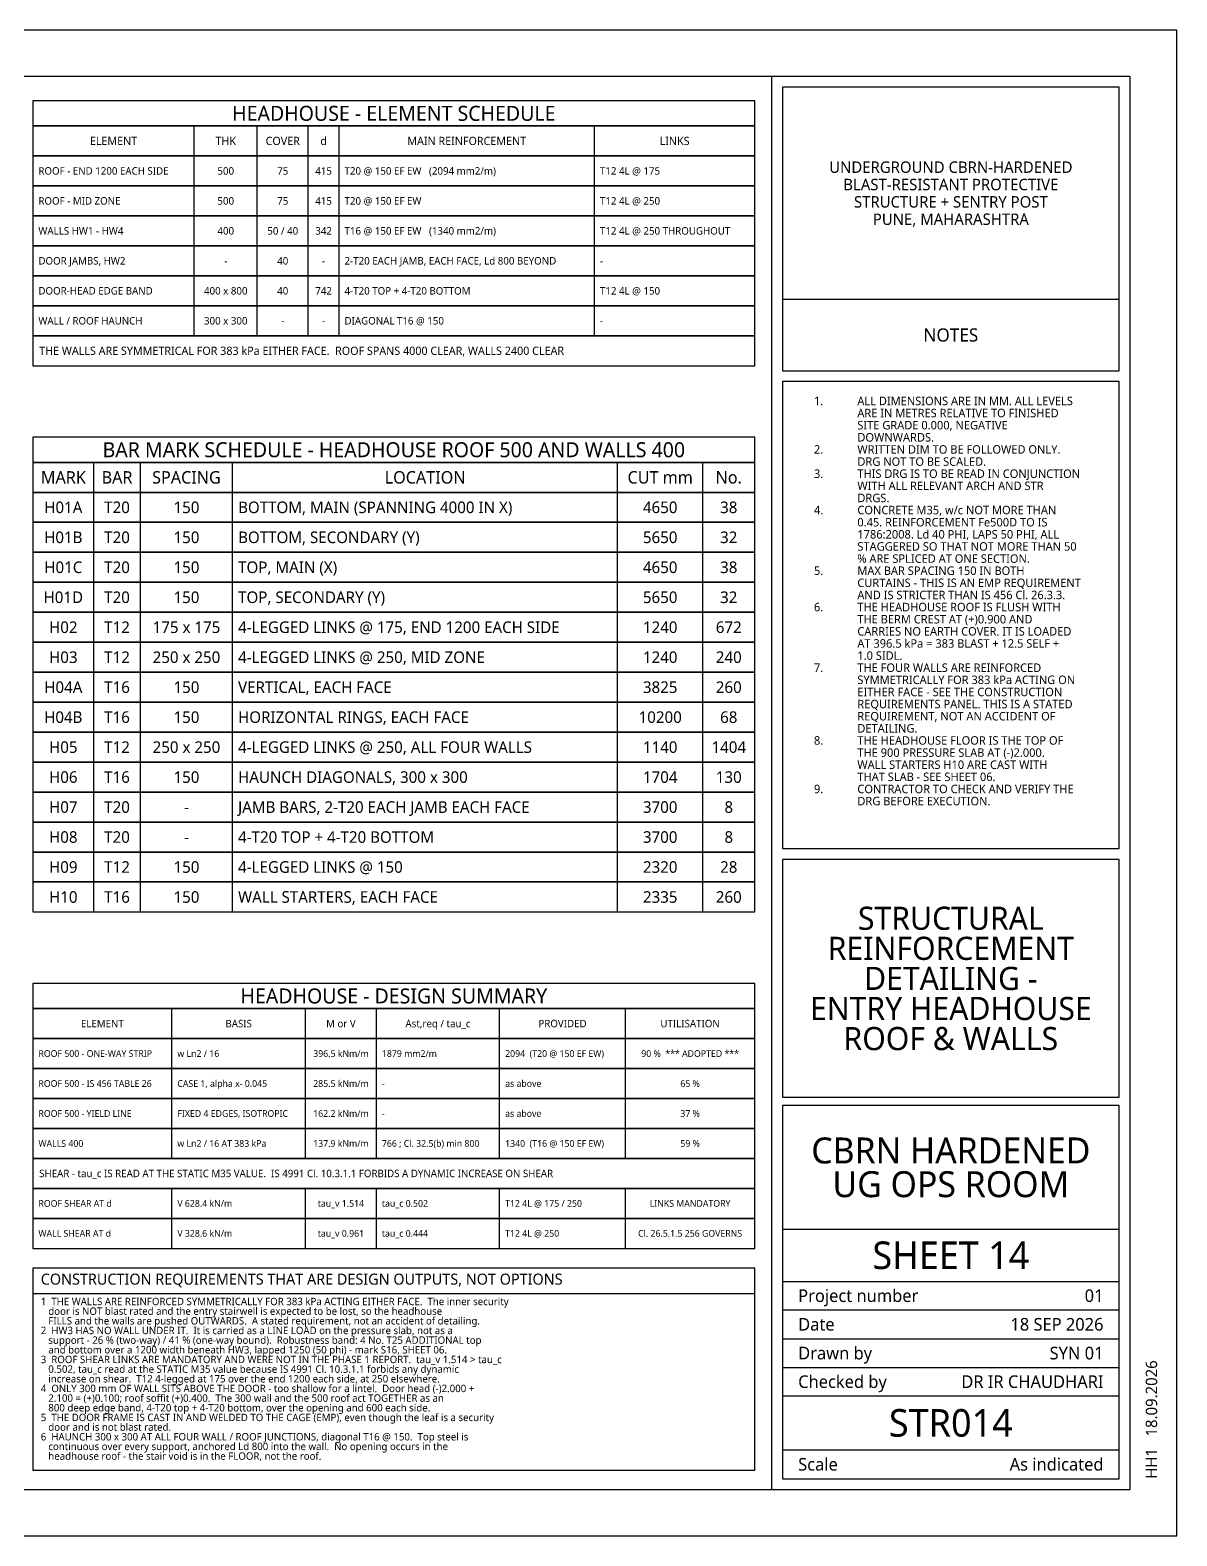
# Model space of a CAD drawing. Header units: millimetres. Extents: x 27 to 567, y 19 to 401.
# Drawn here: x 276.3 to 567, y 19.1 to 400.9 of the extents above; entities that cross this region are included whole.
import ezdxf
from ezdxf.enums import TextEntityAlignment as Align

# ---------------------------------------------------------------- set-up
doc = ezdxf.new("R2010")
doc.units = ezdxf.units.MM
for name, color, linetype in [('S-NOTE', 7, 'Continuous'), ('S-TABLE', 7, 'Continuous'), ('S-TITLE', 7, 'Continuous')]:
    doc.layers.add(name, color=color, linetype=linetype)
doc.styles.add('OpenSans', font='OpenSans-Regular.ttf')

msp = doc.modelspace()

# ---------------------------------------------------------------- linework, layer by layer
at = {"layer": 'S-TABLE'}
for p, q in [((317.898, 369), (317.898, 376.6)), ((333.887, 369), (333.887, 376.6)), ((346.799, 369), (346.799, 376.6)), ((354.601, 369), (354.601, 376.6)), ((419.354, 369), (419.354, 376.6)), ((317.898, 361.4), (317.898, 369)), ((333.887, 361.4), (333.887, 369)), ((346.799, 361.4), (346.799, 369)), ((354.601, 361.4), (354.601, 369)), ((419.354, 361.4), (419.354, 369)), ((317.898, 353.8), (317.898, 361.4)), ((333.887, 353.8), (333.887, 361.4)), ((346.799, 353.8), (346.799, 361.4)), ((354.601, 353.8), (354.601, 361.4)), ((419.354, 353.8), (419.354, 361.4)), ((317.898, 346.2), (317.898, 353.8)), ((333.887, 346.2), (333.887, 353.8)), ((346.799, 346.2), (346.799, 353.8)), ((354.601, 346.2), (354.601, 353.8)), ((419.354, 346.2), (419.354, 353.8)), ((317.898, 338.6), (317.898, 346.2)), ((333.887, 338.6), (333.887, 346.2)), ((346.799, 338.6), (346.799, 346.2)), ((354.601, 338.6), (354.601, 346.2)), ((419.354, 338.6), (419.354, 346.2)), ((317.898, 331), (317.898, 338.6)), ((333.887, 331), (333.887, 338.6)), ((346.799, 331), (346.799, 338.6)), ((354.601, 331), (354.601, 338.6)), ((419.354, 331), (419.354, 338.6)), ((317.898, 323.4), (317.898, 331)), ((333.887, 323.4), (333.887, 331)), ((346.799, 323.4), (346.799, 331)), ((354.601, 323.4), (354.601, 331)), ((419.354, 323.4), (419.354, 331)), ((292.433, 283.7), (292.433, 291.3)), ((304.244, 283.7), (304.244, 291.3)), ((327.62, 283.7), (327.62, 291.3)), ((425.241, 283.7), (425.241, 291.3)), ((446.806, 283.7), (446.806, 291.3)), ((292.433, 276.1), (292.433, 283.7)), ((304.244, 276.1), (304.244, 283.7)), ((327.62, 276.1), (327.62, 283.7)), ((425.241, 276.1), (425.241, 283.7)), ((446.806, 276.1), (446.806, 283.7)), ((292.433, 268.5), (292.433, 276.1)), ((304.244, 268.5), (304.244, 276.1)), ((327.62, 268.5), (327.62, 276.1)), ((425.241, 268.5), (425.241, 276.1)), ((446.806, 268.5), (446.806, 276.1)), ((292.433, 260.9), (292.433, 268.5)), ((304.244, 260.9), (304.244, 268.5)), ((327.62, 260.9), (327.62, 268.5)), ((425.241, 260.9), (425.241, 268.5)), ((446.806, 260.9), (446.806, 268.5)), ((292.433, 253.3), (292.433, 260.9)), ((304.244, 253.3), (304.244, 260.9)), ((327.62, 253.3), (327.62, 260.9)), ((425.241, 253.3), (425.241, 260.9)), ((446.806, 253.3), (446.806, 260.9)), ((292.433, 245.7), (292.433, 253.3)), ((304.244, 245.7), (304.244, 253.3)), ((327.62, 245.7), (327.62, 253.3)), ((425.241, 245.7), (425.241, 253.3)), ((446.806, 245.7), (446.806, 253.3)), ((292.433, 238.1), (292.433, 245.7)), ((304.244, 238.1), (304.244, 245.7)), ((327.62, 238.1), (327.62, 245.7)), ((425.241, 238.1), (425.241, 245.7)), ((446.806, 238.1), (446.806, 245.7)), ((292.433, 230.5), (292.433, 238.1)), ((304.244, 230.5), (304.244, 238.1)), ((327.62, 230.5), (327.62, 238.1)), ((425.241, 230.5), (425.241, 238.1)), ((446.806, 230.5), (446.806, 238.1)), ((292.433, 222.9), (292.433, 230.5)), ((304.244, 222.9), (304.244, 230.5)), ((327.62, 222.9), (327.62, 230.5)), ((425.241, 222.9), (425.241, 230.5)), ((446.806, 222.9), (446.806, 230.5)), ((292.433, 215.3), (292.433, 222.9)), ((304.244, 215.3), (304.244, 222.9)), ((327.62, 215.3), (327.62, 222.9)), ((425.241, 215.3), (425.241, 222.9)), ((446.806, 215.3), (446.806, 222.9)), ((292.433, 207.7), (292.433, 215.3)), ((304.244, 207.7), (304.244, 215.3)), ((327.62, 207.7), (327.62, 215.3)), ((425.241, 207.7), (425.241, 215.3)), ((446.806, 207.7), (446.806, 215.3)), ((292.433, 200.1), (292.433, 207.7)), ((304.244, 200.1), (304.244, 207.7)), ((327.62, 200.1), (327.62, 207.7)), ((425.241, 200.1), (425.241, 207.7)), ((446.806, 200.1), (446.806, 207.7)), ((292.433, 192.5), (292.433, 200.1)), ((304.244, 192.5), (304.244, 200.1)), ((327.62, 192.5), (327.62, 200.1)), ((425.241, 192.5), (425.241, 200.1)), ((446.806, 192.5), (446.806, 200.1)), ((292.433, 184.9), (292.433, 192.5)), ((304.244, 184.9), (304.244, 192.5)), ((327.62, 184.9), (327.62, 192.5)), ((425.241, 184.9), (425.241, 192.5)), ((446.806, 184.9), (446.806, 192.5)), ((292.433, 177.3), (292.433, 184.9)), ((304.244, 177.3), (304.244, 184.9)), ((327.62, 177.3), (327.62, 184.9)), ((425.241, 177.3), (425.241, 184.9)), ((446.806, 177.3), (446.806, 184.9)), ((312.225, 145.2), (312.225, 152.8)), ((346.099, 145.2), (346.099, 152.8)), ((364.071, 145.2), (364.071, 152.8)), ((395.306, 145.2), (395.306, 152.8)), ((427.2, 145.2), (427.2, 152.8)), ((312.225, 137.6), (312.225, 145.2)), ((346.099, 137.6), (346.099, 145.2)), ((364.071, 137.6), (364.071, 145.2)), ((395.306, 137.6), (395.306, 145.2)), ((427.2, 137.6), (427.2, 145.2)), ((312.225, 130), (312.225, 137.6)), ((346.099, 130), (346.099, 137.6)), ((364.071, 130), (364.071, 137.6)), ((395.306, 130), (395.306, 137.6)), ((427.2, 130), (427.2, 137.6)), ((312.225, 122.4), (312.225, 130)), ((346.099, 122.4), (346.099, 130)), ((364.071, 122.4), (364.071, 130)), ((395.306, 122.4), (395.306, 130)), ((427.2, 122.4), (427.2, 130)), ((312.225, 114.8), (312.225, 122.4)), ((346.099, 114.8), (346.099, 122.4)), ((364.071, 114.8), (364.071, 122.4)), ((395.306, 114.8), (395.306, 122.4)), ((427.2, 114.8), (427.2, 122.4)), ((312.225, 99.6), (312.225, 107.2)), ((346.099, 99.6), (346.099, 107.2)), ((364.071, 99.6), (364.071, 107.2)), ((395.306, 99.6), (395.306, 107.2)), ((427.2, 99.6), (427.2, 107.2)), ((312.225, 92), (312.225, 99.6)), ((346.099, 92), (346.099, 99.6)), ((364.071, 92), (364.071, 99.6)), ((395.306, 92), (395.306, 99.6)), ((427.2, 92), (427.2, 99.6)), ((277, 80.6), (460, 80.6))]:
    msp.add_line(p, q, dxfattribs=at)
for points in [[(277, 376.6), (460, 376.6), (460, 383), (277, 383)], [(277, 369), (460, 369), (460, 376.6), (277, 376.6)], [(277, 361.4), (460, 361.4), (460, 369), (277, 369)], [(277, 353.8), (460, 353.8), (460, 361.4), (277, 361.4)], [(277, 346.2), (460, 346.2), (460, 353.8), (277, 353.8)], [(277, 338.6), (460, 338.6), (460, 346.2), (277, 346.2)], [(277, 331), (460, 331), (460, 338.6), (277, 338.6)], [(277, 323.4), (460, 323.4), (460, 331), (277, 331)], [(277, 315.8), (460, 315.8), (460, 323.4), (277, 323.4)], [(277, 291.3), (460, 291.3), (460, 297.7), (277, 297.7)], [(277, 283.7), (460, 283.7), (460, 291.3), (277, 291.3)], [(277, 276.1), (460, 276.1), (460, 283.7), (277, 283.7)], [(277, 268.5), (460, 268.5), (460, 276.1), (277, 276.1)], [(277, 260.9), (460, 260.9), (460, 268.5), (277, 268.5)], [(277, 253.3), (460, 253.3), (460, 260.9), (277, 260.9)], [(277, 245.7), (460, 245.7), (460, 253.3), (277, 253.3)], [(277, 238.1), (460, 238.1), (460, 245.7), (277, 245.7)], [(277, 230.5), (460, 230.5), (460, 238.1), (277, 238.1)], [(277, 222.9), (460, 222.9), (460, 230.5), (277, 230.5)], [(277, 215.3), (460, 215.3), (460, 222.9), (277, 222.9)], [(277, 207.7), (460, 207.7), (460, 215.3), (277, 215.3)], [(277, 200.1), (460, 200.1), (460, 207.7), (277, 207.7)], [(277, 192.5), (460, 192.5), (460, 200.1), (277, 200.1)], [(277, 184.9), (460, 184.9), (460, 192.5), (277, 192.5)], [(277, 177.3), (460, 177.3), (460, 184.9), (277, 184.9)], [(277, 152.8), (460, 152.8), (460, 159.2), (277, 159.2)], [(277, 145.2), (460, 145.2), (460, 152.8), (277, 152.8)], [(277, 137.6), (460, 137.6), (460, 145.2), (277, 145.2)], [(277, 130), (460, 130), (460, 137.6), (277, 137.6)], [(277, 122.4), (460, 122.4), (460, 130), (277, 130)], [(277, 114.8), (460, 114.8), (460, 122.4), (277, 122.4)], [(277, 107.2), (460, 107.2), (460, 114.8), (277, 114.8)], [(277, 99.6), (460, 99.6), (460, 107.2), (277, 107.2)], [(277, 92), (460, 92), (460, 99.6), (277, 99.6)], [(277, 35.75), (460, 35.75), (460, 87), (277, 87)]]:
    msp.add_lwpolyline(points, close=True, dxfattribs=at)
at = {"layer": 'S-TITLE'}
for p, q in [((464.3, 30.9), (464.3, 389.1)), ((467, 332.7), (552.4, 332.7)), ((467, 96.9), (552.4, 96.9)), ((467, 83.6), (552.4, 83.6)), ((467, 76.4), (552.4, 76.4)), ((467, 69.1), (552.4, 69.1)), ((467, 61.8), (552.4, 61.8)), ((467, 54.6), (552.4, 54.6)), ((467, 40.9), (552.4, 40.9))]:
    msp.add_line(p, q, dxfattribs=at)
for points in [[(27, 19.1), (567, 19.1), (567, 400.9), (27, 400.9)], [(38.8, 30.9), (555.2, 30.9), (555.2, 389.1), (38.8, 389.1)], [(467, 314.5), (552.4, 314.5), (552.4, 386.4), (467, 386.4)], [(467, 193.4), (552.4, 193.4), (552.4, 311.8), (467, 311.8)], [(467, 130.3), (552.4, 130.3), (552.4, 190.6), (467, 190.6)], [(467, 33.6), (552.4, 33.6), (552.4, 128.2), (467, 128.2)]]:
    msp.add_lwpolyline(points, close=True, dxfattribs=at)

# ---------------------------------------------------------------- texts
at = {"layer": 'S-NOTE', "style": 'OpenSans'}
for s, height, p in [('1.', 2.15, (475, 305.8)), ('ALL DIMENSIONS ARE IN MM. ALL LEVELS', 2.15, (486, 305.8)), ('ARE IN METRES RELATIVE TO FINISHED', 2.15, (486, 302.726)), ('SITE GRADE 0.000, NEGATIVE', 2.15, (486, 299.651)), ('DOWNWARDS.', 2.15, (486, 296.577)), ('2.', 2.15, (475, 293.502)), ('WRITTEN DIM TO BE FOLLOWED ONLY.', 2.15, (486, 293.502)), ('DRG NOT TO BE SCALED.', 2.15, (486, 290.428)), ('3.', 2.15, (475, 287.353)), ('THIS DRG IS TO BE READ IN CONJUNCTION', 2.15, (486, 287.353)), ('WITH ALL RELEVANT ARCH AND STR', 2.15, (486, 284.279)), ('DRGS.', 2.15, (486, 281.204)), ('4.', 2.15, (475, 278.13)), ('CONCRETE M35, w/c NOT MORE THAN', 2.15, (486, 278.13)), ('0.45. REINFORCEMENT Fe500D TO IS', 2.15, (486, 275.055)), ('STAGGERED SO THAT NOT MORE THAN 50', 2.15, (486, 268.906)), ('1786:2008. Ld 40 PHI, LAPS 50 PHI, ALL', 2.15, (486, 271.981)), ('% ARE SPLICED AT ONE SECTION.', 2.15, (486, 265.832)), ('5.', 2.15, (475, 262.757)), ('MAX BAR SPACING 150 IN BOTH', 2.15, (486, 262.757)), ('CURTAINS - THIS IS AN EMP REQUIREMENT', 2.15, (486, 259.683)), ('AND IS STRICTER THAN IS 456 Cl. 26.3.3.', 2.15, (486, 256.608)), ('6.', 2.15, (475, 253.534)), ('THE HEADHOUSE ROOF IS FLUSH WITH', 2.15, (486, 253.534)), ('THE BERM CREST AT (+)0.900 AND', 2.15, (486, 250.459)), ('CARRIES NO EARTH COVER. IT IS LOADED', 2.15, (486, 247.385)), ('AT 396.5 kPa = 383 BLAST + 12.5 SELF +', 2.15, (486, 244.31)), ('1.0 SIDL.', 2.15, (486, 241.236)), ('7.', 2.15, (475, 238.161)), ('THE FOUR WALLS ARE REINFORCED', 2.15, (486, 238.161)), ('SYMMETRICALLY FOR 383 kPa ACTING ON', 2.15, (486, 235.087)), ('EITHER FACE - SEE THE CONSTRUCTION', 2.15, (486, 232.012)), ('REQUIREMENTS PANEL. THIS IS A STATED', 2.15, (486, 228.938)), ('REQUIREMENT, NOT AN ACCIDENT OF', 2.15, (486, 225.863)), ('8.', 2.15, (475, 219.714)), ('THE HEADHOUSE FLOOR IS THE TOP OF', 2.15, (486, 219.714)), ('DETAILING.', 2.15, (486, 222.788)), ('THE 900 PRESSURE SLAB AT (-)2.000.', 2.15, (486, 216.639)), ('WALL STARTERS H10 ARE CAST WITH', 2.15, (486, 213.565)), ('THAT SLAB - SEE SHEET 06.', 2.15, (486, 210.49)), ('9.', 2.15, (475, 207.416)), ('CONTRACTOR TO CHECK AND VERIFY THE', 2.15, (486, 207.416)), ('DRG BEFORE EXECUTION.', 2.15, (486, 204.341)), ('1  THE WALLS ARE REINFORCED SYMMETRICALLY FOR 383 kPa ACTING EITHER FACE.  The inner security', 1.88, (279, 77.6)), ('   door is NOT blast rated and the entry stairwell is expected to be lost, so the headhouse', 1.88, (279, 75.15)), ('   FILLS and the walls are pushed OUTWARDS.  A stated requirement, not an accident of detailing.', 1.88, (279, 72.7)), ('2  HW3 HAS NO WALL UNDER IT.  It is carried as a LINE LOAD on the pressure slab, not as a', 1.88, (279, 70.25)), ('   support - 26 % (two-way) / 41 % (one-way bound).  Robustness band: 4 No. T25 ADDITIONAL top', 1.88, (279, 67.8)), ('   and bottom over a 1200 width beneath HW3, lapped 1250 (50 phi) - mark S16, SHEET 06.', 1.88, (279, 65.35)), ('3  ROOF SHEAR LINKS ARE MANDATORY AND WERE NOT IN THE PHASE 1 REPORT.  tau_v 1.514 > tau_c', 1.88, (279, 62.9)), ('   0.502, tau_c read at the STATIC M35 value because IS 4991 Cl. 10.3.1.1 forbids any dynamic', 1.88, (279, 60.45)), ('4  ONLY 300 mm OF WALL SITS ABOVE THE DOOR - too shallow for a lintel.  Door head (-)2.000 +', 1.88, (279, 55.55)), ('   increase on shear.  T12 4-legged at 175 over the end 1200 each side, at 250 elsewhere.', 1.88, (279, 58)), ('   2.100 = (+)0.100; roof soffit (+)0.400.  The 300 wall and the 500 roof act TOGETHER as an', 1.88, (279, 53.1)), ('5  THE DOOR FRAME IS CAST IN AND WELDED TO THE CAGE (EMP), even though the leaf is a security', 1.88, (279, 48.2)), ('   800 deep edge band, 4-T20 top + 4-T20 bottom, over the opening and 600 each side.', 1.88, (279, 50.65)), ('   door and is not blast rated.', 1.88, (279, 45.75)), ('6  HAUNCH 300 x 300 AT ALL FOUR WALL / ROOF JUNCTIONS, diagonal T16 @ 150.  Top steel is', 1.88, (279, 43.3)), ('   continuous over every support, anchored Ld 800 into the wall.  No opening occurs in the', 1.88, (279, 40.85)), ('   headhouse roof - the stair void is in the FLOOR, not the roof.', 1.88, (279, 38.4))]:
    msp.add_text(s, height=height, dxfattribs=at).set_placement(p)
at = {"layer": 'S-TABLE', "style": 'OpenSans'}
for s, height, p in [('HEADHOUSE - ELEMENT SCHEDULE', 3.8, (368.5, 379.8)), ('ELEMENT', 2.09, (297.449, 372.8)), ('THK', 2.09, (325.893, 372.8)), ('COVER', 2.09, (340.343, 372.8)), ('d', 2.09, (350.7, 372.8)), ('MAIN REINFORCEMENT', 2.09, (386.977, 372.8)), ('LINKS', 2.09, (439.677, 372.8)), ('500', 1.89, (325.893, 365.2)), ('75', 1.89, (340.343, 365.2)), ('415', 1.89, (350.7, 365.2)), ('500', 1.89, (325.893, 357.6)), ('75', 1.89, (340.343, 357.6)), ('415', 1.89, (350.7, 357.6)), ('400', 1.89, (325.893, 350)), ('50 / 40', 1.89, (340.343, 350)), ('342', 1.89, (350.7, 350)), ('-', 1.89, (325.893, 342.4)), ('40', 1.89, (340.343, 342.4)), ('-', 1.89, (350.7, 342.4)), ('400 x 800', 1.89, (325.893, 334.8)), ('40', 1.89, (340.343, 334.8)), ('742', 1.89, (350.7, 334.8)), ('300 x 300', 1.89, (325.893, 327.2)), ('-', 1.89, (340.343, 327.2)), ('-', 1.89, (350.7, 327.2)), ('BAR MARK SCHEDULE - HEADHOUSE ROOF 500 AND WALLS 400', 3.8, (368.5, 294.5)), ('MARK', 3.14, (284.716, 287.5)), ('BAR', 3.14, (298.338, 287.5)), ('SPACING', 3.14, (315.932, 287.5)), ('LOCATION', 3.14, (376.431, 287.5)), ('CUT mm', 3.14, (436.024, 287.5)), ('No.', 3.14, (453.403, 287.5)), ('H01A', 2.94, (284.716, 279.9)), ('T20', 2.94, (298.338, 279.9)), ('150', 2.94, (315.932, 279.9)), ('4650', 2.94, (436.024, 279.9)), ('38', 2.94, (453.403, 279.9)), ('H01B', 2.94, (284.716, 272.3)), ('T20', 2.94, (298.338, 272.3)), ('150', 2.94, (315.932, 272.3)), ('5650', 2.94, (436.024, 272.3)), ('32', 2.94, (453.403, 272.3)), ('H01C', 2.94, (284.716, 264.7)), ('T20', 2.94, (298.338, 264.7)), ('150', 2.94, (315.932, 264.7)), ('4650', 2.94, (436.024, 264.7)), ('38', 2.94, (453.403, 264.7)), ('H01D', 2.94, (284.716, 257.1)), ('T20', 2.94, (298.338, 257.1)), ('150', 2.94, (315.932, 257.1)), ('5650', 2.94, (436.024, 257.1)), ('32', 2.94, (453.403, 257.1)), ('H02', 2.94, (284.716, 249.5)), ('T12', 2.94, (298.338, 249.5)), ('175 x 175', 2.94, (315.932, 249.5)), ('1240', 2.94, (436.024, 249.5)), ('672', 2.94, (453.403, 249.5)), ('H03', 2.94, (284.716, 241.9)), ('T12', 2.94, (298.338, 241.9)), ('250 x 250', 2.94, (315.932, 241.9)), ('1240', 2.94, (436.024, 241.9)), ('240', 2.94, (453.403, 241.9)), ('H04A', 2.94, (284.716, 234.3)), ('T16', 2.94, (298.338, 234.3)), ('150', 2.94, (315.932, 234.3)), ('3825', 2.94, (436.024, 234.3)), ('260', 2.94, (453.403, 234.3)), ('H04B', 2.94, (284.716, 226.7)), ('T16', 2.94, (298.338, 226.7)), ('150', 2.94, (315.932, 226.7)), ('10200', 2.94, (436.024, 226.7)), ('68', 2.94, (453.403, 226.7)), ('H05', 2.94, (284.716, 219.1)), ('T12', 2.94, (298.338, 219.1)), ('250 x 250', 2.94, (315.932, 219.1)), ('1140', 2.94, (436.024, 219.1)), ('1404', 2.94, (453.403, 219.1)), ('H06', 2.94, (284.716, 211.5)), ('T16', 2.94, (298.338, 211.5)), ('150', 2.94, (315.932, 211.5)), ('1704', 2.94, (436.024, 211.5)), ('130', 2.94, (453.403, 211.5)), ('H07', 2.94, (284.716, 203.9)), ('T20', 2.94, (298.338, 203.9)), ('-', 2.94, (315.932, 203.9)), ('3700', 2.94, (436.024, 203.9)), ('8', 2.94, (453.403, 203.9)), ('H08', 2.94, (284.716, 196.3)), ('T20', 2.94, (298.338, 196.3)), ('-', 2.94, (315.932, 196.3)), ('3700', 2.94, (436.024, 196.3)), ('8', 2.94, (453.403, 196.3)), ('H09', 2.94, (284.716, 188.7)), ('T12', 2.94, (298.338, 188.7)), ('150', 2.94, (315.932, 188.7)), ('2320', 2.94, (436.024, 188.7)), ('28', 2.94, (453.403, 188.7)), ('H10', 2.94, (284.716, 181.1)), ('T16', 2.94, (298.338, 181.1)), ('150', 2.94, (315.932, 181.1)), ('2335', 2.94, (436.024, 181.1)), ('260', 2.94, (453.403, 181.1)), ('HEADHOUSE - DESIGN SUMMARY', 3.8, (368.5, 156)), ('ELEMENT', 1.89, (294.612, 149)), ('BASIS', 1.89, (329.162, 149)), ('M or V', 1.89, (355.085, 149)), ('Ast,req / tau_c', 1.89, (379.688, 149)), ('PROVIDED', 1.89, (411.253, 149)), ('UTILISATION', 1.89, (443.6, 149)), ('396.5 kNm/m', 1.7, (355.085, 141.4)), ('90 %  *** ADOPTED ***', 1.7, (443.6, 141.4)), ('285.5 kNm/m', 1.7, (355.085, 133.8)), ('65 %', 1.7, (443.6, 133.8)), ('162.2 kNm/m', 1.7, (355.085, 126.2)), ('37 %', 1.7, (443.6, 126.2)), ('137.9 kNm/m', 1.7, (355.085, 118.6)), ('59 %', 1.7, (443.6, 118.6)), ('tau_v 1.514', 1.7, (355.085, 103.4)), ('LINKS MANDATORY', 1.7, (443.6, 103.4)), ('tau_v 0.961', 1.7, (355.085, 95.8)), ('Cl. 26.5.1.5 256 GOVERNS', 1.7, (443.6, 95.8))]:
    msp.add_text(s, height=height, dxfattribs=at).set_placement(p, align=Align.MIDDLE_CENTER)
for s, height, p in [('ROOF - END 1200 EACH SIDE', 1.89, (278.4, 365.2)), ('T20 @ 150 EF EW   (2094 mm2/m)', 1.89, (356.001, 365.2)), ('T12 4L @ 175', 1.89, (420.754, 365.2)), ('ROOF - MID ZONE', 1.89, (278.4, 357.6)), ('T20 @ 150 EF EW', 1.89, (356.001, 357.6)), ('T12 4L @ 250', 1.89, (420.754, 357.6)), ('WALLS HW1 - HW4', 1.89, (278.4, 350)), ('T16 @ 150 EF EW   (1340 mm2/m)', 1.89, (356.001, 350)), ('T12 4L @ 250 THROUGHOUT', 1.89, (420.754, 350)), ('DOOR JAMBS, HW2', 1.89, (278.4, 342.4)), ('2-T20 EACH JAMB, EACH FACE, Ld 800 BEYOND', 1.89, (356.001, 342.4)), ('-', 1.89, (420.754, 342.4)), ('DOOR-HEAD EDGE BAND', 1.89, (278.4, 334.8)), ('4-T20 TOP + 4-T20 BOTTOM', 1.89, (356.001, 334.8)), ('T12 4L @ 150', 1.89, (420.754, 334.8)), ('WALL / ROOF HAUNCH', 1.89, (278.4, 327.2)), ('DIAGONAL T16 @ 150', 1.89, (356.001, 327.2)), ('-', 1.89, (420.754, 327.2)), ('THE WALLS ARE SYMMETRICAL FOR 383 kPa EITHER FACE.  ROOF SPANS 4000 CLEAR, WALLS 2400 CLEAR', 2.09, (278.6, 319.6)), ('BOTTOM, MAIN (SPANNING 4000 IN X)', 2.94, (329.02, 279.9)), ('BOTTOM, SECONDARY (Y)', 2.94, (329.02, 272.3)), ('TOP, MAIN (X)', 2.94, (329.02, 264.7)), ('TOP, SECONDARY (Y)', 2.94, (329.02, 257.1)), ('4-LEGGED LINKS @ 175, END 1200 EACH SIDE', 2.94, (329.02, 249.5)), ('4-LEGGED LINKS @ 250, MID ZONE', 2.94, (329.02, 241.9)), ('VERTICAL, EACH FACE', 2.94, (329.02, 234.3)), ('HORIZONTAL RINGS, EACH FACE', 2.94, (329.02, 226.7)), ('4-LEGGED LINKS @ 250, ALL FOUR WALLS', 2.94, (329.02, 219.1)), ('HAUNCH DIAGONALS, 300 x 300', 2.94, (329.02, 211.5)), ('JAMB BARS, 2-T20 EACH JAMB EACH FACE', 2.94, (329.02, 203.9)), ('4-T20 TOP + 4-T20 BOTTOM', 2.94, (329.02, 196.3)), ('4-LEGGED LINKS @ 150', 2.94, (329.02, 188.7)), ('WALL STARTERS, EACH FACE', 2.94, (329.02, 181.1)), ('ROOF 500 - ONE-WAY STRIP', 1.7, (278.4, 141.4)), ('w Ln2 / 16', 1.7, (313.625, 141.4)), ('1879 mm2/m', 1.7, (365.471, 141.4)), ('2094  (T20 @ 150 EF EW)', 1.7, (396.706, 141.4)), ('ROOF 500 - IS 456 TABLE 26', 1.7, (278.4, 133.8)), ('CASE 1, alpha x- 0.045', 1.7, (313.625, 133.8)), ('-', 1.7, (365.471, 133.8)), ('as above', 1.7, (396.706, 133.8)), ('ROOF 500 - YIELD LINE', 1.7, (278.4, 126.2)), ('FIXED 4 EDGES, ISOTROPIC', 1.7, (313.625, 126.2)), ('-', 1.7, (365.471, 126.2)), ('as above', 1.7, (396.706, 126.2)), ('WALLS 400', 1.7, (278.4, 118.6)), ('w Ln2 / 16 AT 383 kPa', 1.7, (313.625, 118.6)), ('766 ; Cl. 32.5(b) min 800', 1.7, (365.471, 118.6)), ('1340  (T16 @ 150 EF EW)', 1.7, (396.706, 118.6)), ('SHEAR - tau_c IS READ AT THE STATIC M35 VALUE.  IS 4991 Cl. 10.3.1.1 FORBIDS A DYNAMIC INCREASE ON SHEAR', 1.89, (278.6, 111)), ('ROOF SHEAR AT d', 1.7, (278.4, 103.4)), ('V 628.4 kN/m', 1.7, (313.625, 103.4)), ('tau_c 0.502', 1.7, (365.471, 103.4)), ('T12 4L @ 175 / 250', 1.7, (396.706, 103.4)), ('WALL SHEAR AT d', 1.7, (278.4, 95.8)), ('V 328.6 kN/m', 1.7, (313.625, 95.8)), ('tau_c 0.444', 1.7, (365.471, 95.8)), ('T12 4L @ 250', 1.7, (396.706, 95.8))]:
    msp.add_text(s, height=height, dxfattribs=at).set_placement(p, align=Align.MIDDLE_LEFT)
at = {"layer": 'S-TITLE', "style": 'OpenSans'}
for s, height, p in [('UNDERGROUND CBRN-HARDENED', 2.9, (509.7, 366.15)), ('BLAST-RESISTANT PROTECTIVE', 2.9, (509.7, 361.75)), ('STRUCTURE + SENTRY POST', 2.9, (509.7, 357.35)), ('PUNE, MAHARASHTRA', 2.9, (509.7, 352.95)), ('NOTES', 3.335, (509.7, 323.6)), ('STRUCTURAL', 5.8672, (509.7, 175.705)), ('REINFORCEMENT', 5.86721, (509.7, 168.077)), ('DETAILING -', 5.86721, (509.7, 160.45)), ('ENTRY HEADHOUSE', 5.86721, (509.7, 152.823)), ('ROOF & WALLS', 5.86721, (509.7, 145.195)), ('CBRN HARDENED', 6.58, (509.7, 116.827)), ('UG OPS ROOM', 6.58, (509.7, 108.273)), ('SHEET 14', 7, (509.7, 90.25)), ('STR014', 7, (509.7, 47.75))]:
    msp.add_text(s, height=height, dxfattribs=at).set_placement(p, align=Align.MIDDLE_CENTER)
msp.add_text('CONSTRUCTION REQUIREMENTS THAT ARE DESIGN OUTPUTS, NOT OPTIONS', height=2.8, dxfattribs=at).set_placement((279, 82.8))
for s, p in [('Project number', (471, 80)), ('Date', (471, 72.75)), ('Drawn by', (471, 65.45)), ('Checked by', (471, 58.2)), ('Scale', (471, 37.25))]:
    msp.add_text(s, height=3.2, dxfattribs=at).set_placement(p, align=Align.MIDDLE_LEFT)
for s, p in [('01', (548.4, 80)), ('18 SEP 2026', (548.4, 72.75)), ('SYN 01', (548.4, 65.45)), ('DR IR CHAUDHARI', (548.4, 58.2)), ('As indicated', (548.4, 37.25))]:
    msp.add_text(s, height=3.2, dxfattribs=at).set_placement(p, align=Align.MIDDLE_RIGHT)
msp.add_text('HH1   18.09.2026', height=2.9, rotation=90, dxfattribs=at).set_placement((562, 33.6))

doc.saveas('drawing.dxf')
